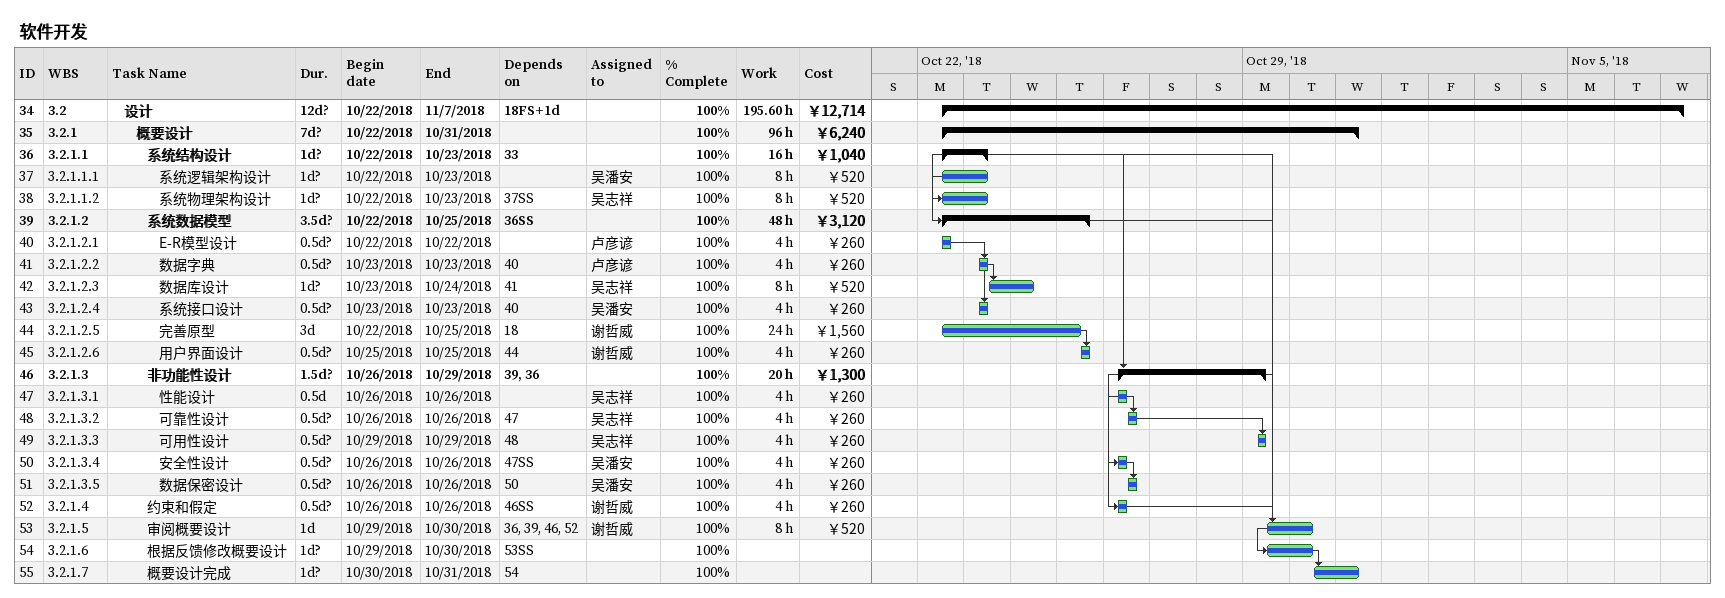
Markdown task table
软件开发

| ID | WBS | Task | Duration | Start | Finish | Predecessors | Resources | % complete | Work (h) | Cost (￥) |
|---|---|---|---|---|---|---|---|---|---|---|
| 34 | 3.2 | **设计** | 12d? | 2018-10-22 | 2018-11-07 | 18FS+1d |  | 100 | 195.60 | 12714 |
| 35 | 3.2.1 | **概要设计** | 7d? | 2018-10-22 | 2018-10-31 |  |  | 100 | 96 | 6240 |
| 36 | 3.2.1.1 | **系统结构设计** | 1d? | 2018-10-22 | 2018-10-23 | 33 |  | 100 | 16 | 1040 |
| 37 | 3.2.1.1.1 | 系统逻辑架构设计 | 1d? | 2018-10-22 | 2018-10-23 |  | 吴潘安 | 100 | 8 | 520 |
| 38 | 3.2.1.1.2 | 系统物理架构设计 | 1d? | 2018-10-22 | 2018-10-23 | 37SS | 吴志祥 | 100 | 8 | 520 |
| 39 | 3.2.1.2 | **系统数据模型** | 3.5d? | 2018-10-22 | 2018-10-25 | 36SS |  | 100 | 48 | 3120 |
| 40 | 3.2.1.2.1 | E-R模型设计 | 0.5d? | 2018-10-22 | 2018-10-22 |  | 卢彦谚 | 100 | 4 | 260 |
| 41 | 3.2.1.2.2 | 数据字典 | 0.5d? | 2018-10-23 | 2018-10-23 | 40 | 卢彦谚 | 100 | 4 | 260 |
| 42 | 3.2.1.2.3 | 数据库设计 | 1d? | 2018-10-23 | 2018-10-24 | 41 | 吴志祥 | 100 | 8 | 520 |
| 43 | 3.2.1.2.4 | 系统接口设计 | 0.5d? | 2018-10-23 | 2018-10-23 | 40 | 吴潘安 | 100 | 4 | 260 |
| 44 | 3.2.1.2.5 | 完善原型 | 3d | 2018-10-22 | 2018-10-25 | 18 | 谢哲威 | 100 | 24 | 1560 |
| 45 | 3.2.1.2.6 | 用户界面设计 | 0.5d? | 2018-10-25 | 2018-10-25 | 44 | 谢哲威 | 100 | 4 | 260 |
| 46 | 3.2.1.3 | **非功能性设计** | 1.5d? | 2018-10-26 | 2018-10-29 | 39, 36 |  | 100 | 20 | 1300 |
| 47 | 3.2.1.3.1 | 性能设计 | 0.5d | 2018-10-26 | 2018-10-26 |  | 吴志祥 | 100 | 4 | 260 |
| 48 | 3.2.1.3.2 | 可靠性设计 | 0.5d? | 2018-10-26 | 2018-10-26 | 47 | 吴志祥 | 100 | 4 | 260 |
| 49 | 3.2.1.3.3 | 可用性设计 | 0.5d? | 2018-10-29 | 2018-10-29 | 48 | 吴志祥 | 100 | 4 | 260 |
| 50 | 3.2.1.3.4 | 安全性设计 | 0.5d? | 2018-10-26 | 2018-10-26 | 47SS | 吴潘安 | 100 | 4 | 260 |
| 51 | 3.2.1.3.5 | 数据保密设计 | 0.5d? | 2018-10-26 | 2018-10-26 | 50 | 吴潘安 | 100 | 4 | 260 |
| 52 | 3.2.1.4 | 约束和假定 | 0.5d? | 2018-10-26 | 2018-10-26 | 46SS | 谢哲威 | 100 | 4 | 260 |
| 53 | 3.2.1.5 | 审阅概要设计 | 1d | 2018-10-29 | 2018-10-30 | 36, 39, 46, 52 | 谢哲威 | 100 | 8 | 520 |
| 54 | 3.2.1.6 | 根据反馈修改概要设计 | 1d? | 2018-10-29 | 2018-10-30 | 53SS |  | 100 |  |  |
| 55 | 3.2.1.7 | 概要设计完成 | 1d? | 2018-10-30 | 2018-10-31 | 54 |  | 100 |  |  |
